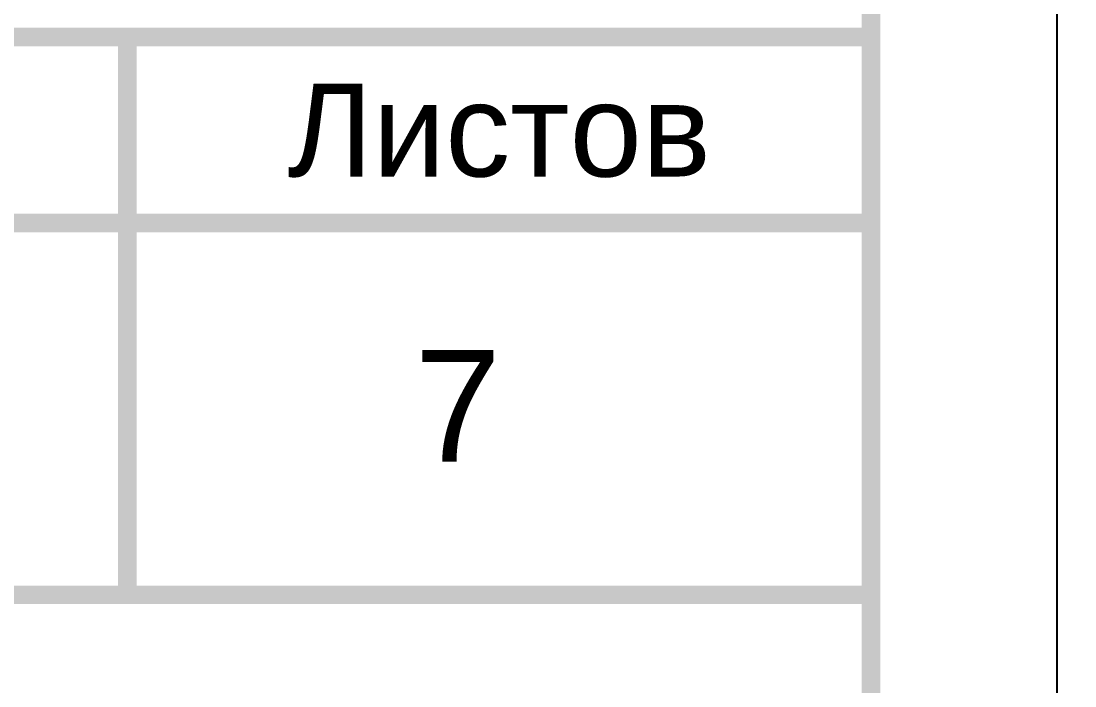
# Model space of a CAD drawing. Header units: millimetres. Extents: x 1642 to 8783, y 1095 to 5441.
# Drawn here: x 2803.74 to 2832.08, y 1196.9 to 1214.78 of the extents above; entities that cross this region are included whole.
import ezdxf
from ezdxf.enums import TextEntityAlignment as Align

# ---------------------------------------------------------------- set-up
doc = ezdxf.new("R2018")
doc.units = ezdxf.units.MM
doc.layers.add('Размеры на чертеже', color=250, linetype='Continuous', lineweight=25)
doc.styles.add('-ISOCPEUR-', font='isocpeur.ttf')
doc.styles.get("Standard").update_dxf_attribs({"font": 'arial.ttf'})

# ---------------------------------------------------------------- blocks, each defined once
blk = doc.blocks.new('*U306')
blk.add_lwpolyline([(0, 123), (594, 123), (594, -297), (0, -297)], close=True)
at = {"const_width": 0.5}
blk.add_lwpolyline([(20, 118), (589, 118), (589, -292), (20, -292)], close=True, dxfattribs=at)
for points in [[(404, -262), (589, -262)], [(569, -262), (569, -277)], [(539, -267), (589, -267)], [(469, -277), (589, -277)]]:
    blk.add_lwpolyline(points, dxfattribs=at)
blk.add_text('Листов', height=2.5).set_placement((579, -264.5), align=Align.MIDDLE_CENTER)
blk.add_attdef('РАЗРАБОТАЛ', text='', height=2.5).set_placement((424.501, -264.224), align=Align.MIDDLE_LEFT)
at = {"flags": 8}
for tag, height, p in [('ДАТА', 2.5, (464.074, -264.402)), ('ЛИСТ', 3, (560.388, -271.915)), ('ЛИСТОВ', 3, (577.888, -271.915))]:
    blk.add_attdef(tag, text='', height=height, dxfattribs=at).set_placement(p, align=Align.MIDDLE_CENTER)
blk.add_attdef('ПРОВЕРИЛ', (424.749, -270.729), '', height=2.5)
at = {"lineweight": 30, "flags": 104}
for tag, p in [('ТЕПЛОВЫЕ_СЕТИ', (504, -269.5)), ('ИМЯ_ЧЕРТЕЖА', (504, -284.5))]:
    blk.add_attdef(tag, text='', height=3, dxfattribs=at).set_placement(p, align=Align.MIDDLE_CENTER)
at = {"style": '-ISOCPEUR-', "flags": 8}
blk.add_attdef('ФОРМАТ', text='', height=3, dxfattribs=at).set_placement((554.972, -294.745), align=Align.MIDDLE_CENTER)

msp = doc.modelspace()

# ---------------------------------------------------------------- block references
at = {"layer": 'Размеры на чертеже', "lineweight": 90}
ref = msp.add_blockref('*U306', (2237.597, 1476.353), dxfattribs=at)
ref.add_attrib('ЛИСТОВ', '7', dxfattribs={"layer": '0', "height": 3, "flags": 8}).set_placement((2815.484, 1204.437), align=Align.MIDDLE_CENTER)
lines = msp.add_mtext('Тепловые сети', dxfattribs={"layer": '0', "insert": (2741.597, 1206.853), "char_height": 70, "attachment_point": 1})
ref.add_attrib('ТЕПЛОВЫЕ_СЕТИ', '', (2741.597, 1206.853), dxfattribs={"flags": 104}).embed_mtext(lines)

doc.saveas('drawing.dxf')
